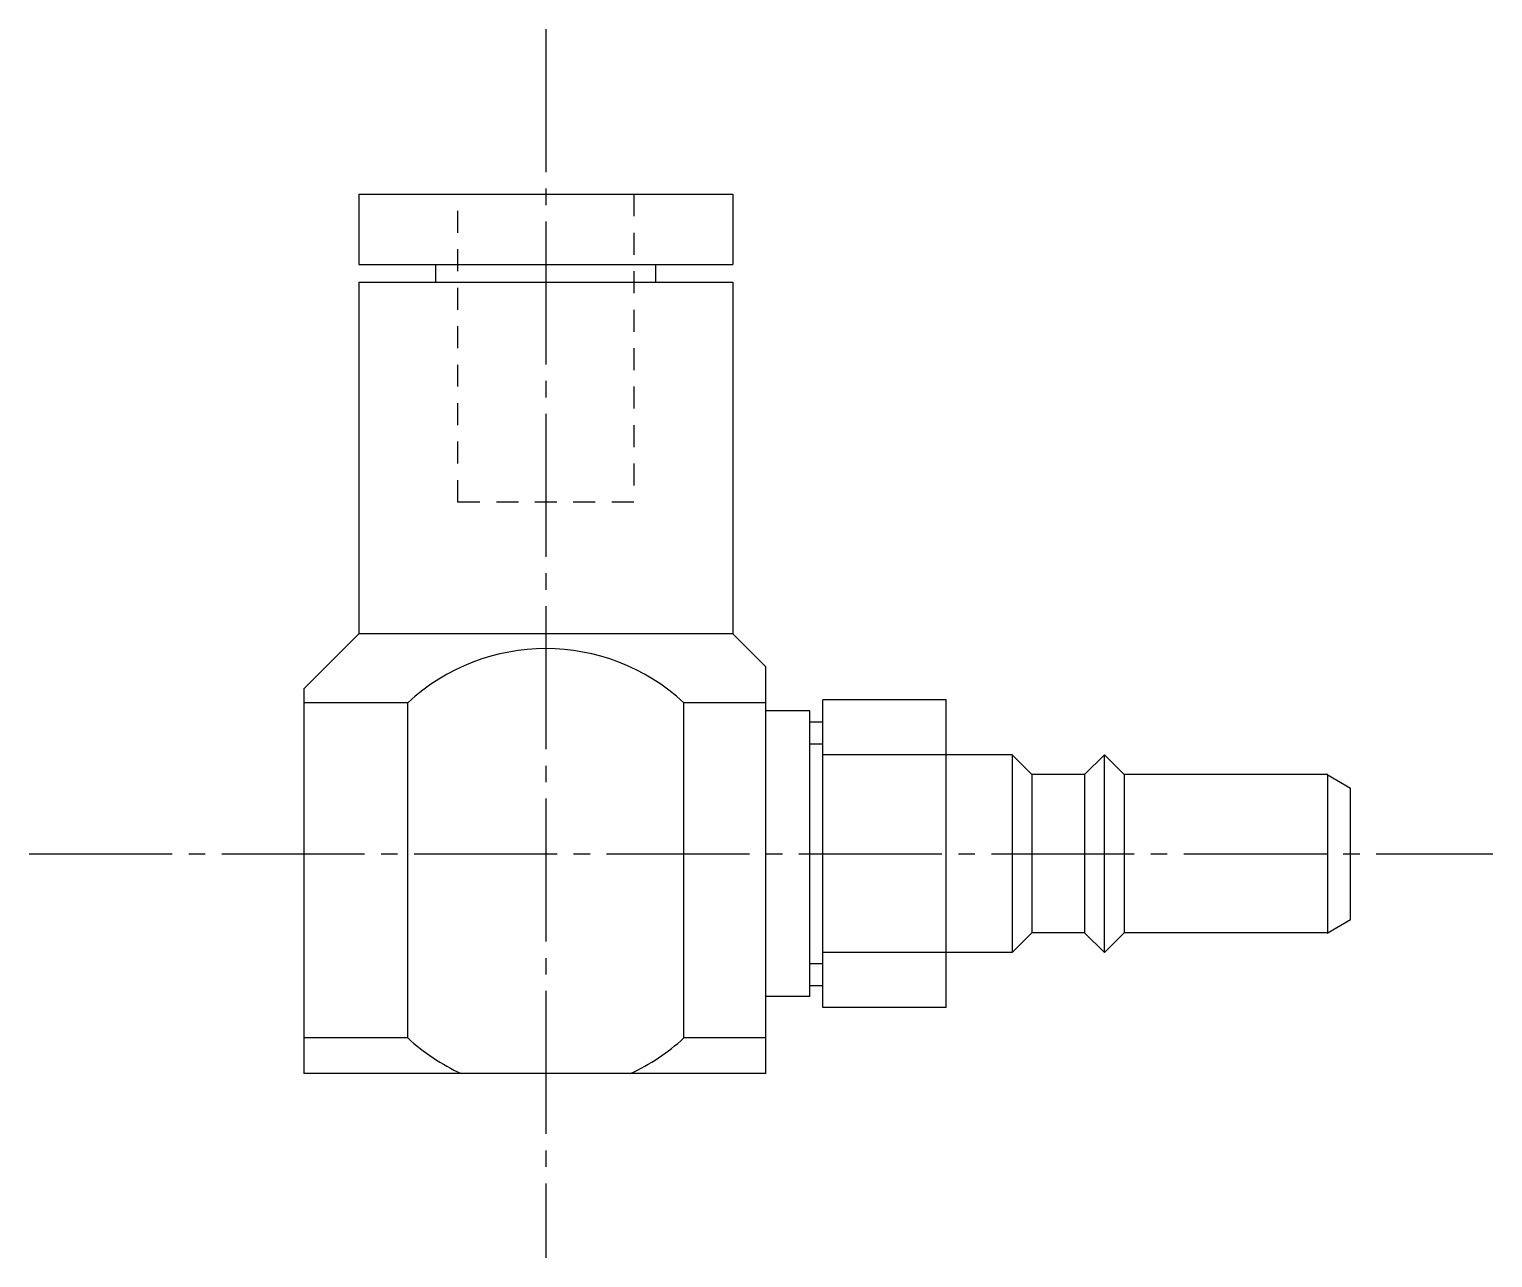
# Model space of a CAD drawing. Extents: x 10 to 167, y 10 to 115.
# Drawn here: x 133.58 to 166.85, y 87.38 to 115.33 of the extents above; entities outside this region: 2.
import ezdxf

# ---------------------------------------------------------------- set-up
doc = ezdxf.new("R2010")
doc.units = 0
doc.header["$LTSCALE"] = 0.25
doc.linetypes.add('CENTER', pattern=[17.5, 13, -1.5, 1.5, -1.5])
doc.linetypes.add('DASHED', pattern=[3.5, 2, -1.5])
doc.layers.get('0').update_dxf_attribs({"linetype": 'CONTINUOUS'})
doc.layers.add('CENTER', color=1, linetype='CENTER')

msp = doc.modelspace()

# ---------------------------------------------------------------- linework, layer by layer
at = {"linetype": 'CONTINUOUS'}
for p, q in [((141.072, 111.573), (149.572, 111.573)), ((141.072, 111.573), (141.072, 109.973)), ((149.572, 111.573), (149.572, 109.973)), ((141.072, 109.973), (149.572, 109.973)), ((142.822, 109.573), (142.822, 109.973)), ((147.822, 109.573), (147.822, 109.973)), ((141.072, 109.573), (149.572, 109.573)), ((141.072, 109.573), (141.072, 101.574)), ((149.572, 109.573), (149.572, 101.574)), ((141.072, 101.574), (139.822, 100.324)), ((149.572, 101.574), (141.072, 101.574)), ((149.572, 101.574), (150.322, 100.824)), ((150.322, 91.574), (150.322, 100.824)), ((139.822, 100.324), (139.822, 91.574)), ((154.422, 100.074), (151.622, 100.074)), ((151.622, 93.074), (151.622, 100.074)), ((154.422, 93.074), (154.422, 100.074)), ((151.322, 99.824), (150.322, 99.824)), ((151.322, 93.324), (151.322, 99.824)), ((151.322, 99.574), (151.622, 99.574)), ((155.922, 98.824), (151.622, 98.824)), ((155.922, 98.824), (155.922, 94.324)), ((155.922, 98.824), (156.372, 98.374)), ((157.572, 98.374), (158.022, 98.824)), ((158.022, 94.324), (158.022, 98.824)), ((158.472, 98.374), (158.022, 98.824)), ((156.372, 98.374), (156.372, 94.774)), ((157.572, 98.374), (156.372, 98.374)), ((156.372, 98.374), (156.372, 98.374)), ((157.572, 98.374), (157.572, 94.774)), ((163.102, 98.374), (158.472, 98.374)), ((158.472, 98.374), (158.472, 94.774)), ((163.088, 98.377), (163.622, 98.069)), ((163.102, 94.774), (163.102, 98.374)), ((163.622, 95.078), (163.622, 98.069)), ((163.088, 94.77), (163.622, 95.078)), ((155.922, 94.324), (156.372, 94.774)), ((157.572, 94.774), (156.372, 94.774)), ((156.372, 94.774), (156.372, 94.774)), ((157.572, 94.774), (158.022, 94.324)), ((158.472, 94.774), (158.022, 94.324)), ((163.102, 94.774), (158.472, 94.774)), ((155.922, 94.324), (151.622, 94.324)), ((151.322, 93.574), (151.622, 93.574)), ((151.322, 93.324), (150.322, 93.324)), ((154.422, 93.074), (151.622, 93.074)), ((150.322, 91.574), (139.822, 91.574))]:
    msp.add_line(p, q, dxfattribs=at)
for p, q in [((143.197, 111.573), (143.197, 111.574)), ((145.322, 111.573), (145.322, 111.573)), ((142.185, 100.01), (139.822, 100.01)), ((142.185, 92.383), (142.185, 100.01)), ((148.458, 92.383), (148.458, 100.01)), ((150.322, 100.01), (148.458, 100.01)), ((142.185, 92.383), (139.822, 92.383)), ((150.322, 92.383), (148.458, 92.383))]:
    msp.add_line(p, q)
at = {"color": 3, "linetype": 'DASHED'}
for p, q in [((143.322, 104.573), (143.322, 111.573)), ((147.322, 111.573), (147.322, 104.573)), ((147.322, 104.573), (143.322, 104.573))]:
    msp.add_line(p, q, dxfattribs=at)
at = {"color": 3, "linetype": 'CONTINUOUS'}
for p, q in [((151.322, 99.074), (151.622, 99.074)), ((151.322, 94.074), (151.622, 94.074))]:
    msp.add_line(p, q, dxfattribs=at)
for centre, start, end in [((145.322, 96.623), 47.1944, 132.8056), ((145.322, 95.77), 227.1944, 245.3813), ((145.322, 95.77), 294.6187, 312.8056)]:
    msp.add_arc(centre, 4.616, start, end)
at = {"layer": 'CENTER', "color": 1, "linetype": 'CENTER'}
for p, q in [((145.322, 115.327), (145.322, 87.385)), ((133.577, 96.574), (166.852, 96.574))]:
    msp.add_line(p, q, dxfattribs=at)

# ---------------------------------------------------------------- texts
for s, p in [('MCPCL4', (10, 25)), ('MCPCL04', (10, 10))]:
    msp.add_text(s, height=4).set_placement(p)

doc.saveas('drawing.dxf')
